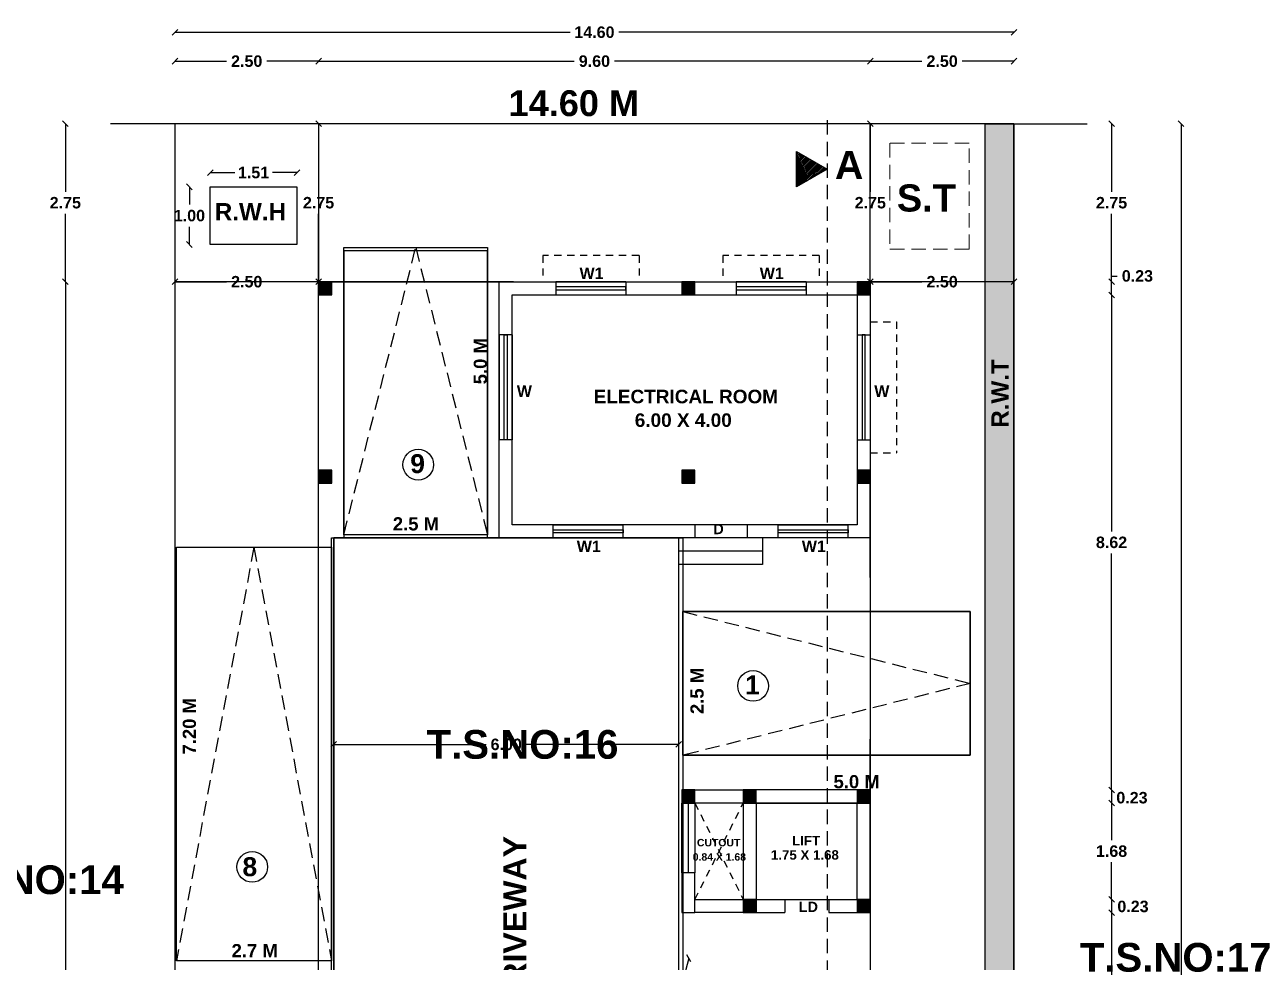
# Model space of a CAD drawing. Header units: metres. Extents: x 7583 to 7845, y 447 to 541.
# Drawn here: x 7623.79 to 7645.27, y 477.89 to 494.21 of the extents above; entities that cross this region are included whole.
import ezdxf

# ---------------------------------------------------------------- set-up
doc = ezdxf.new("R2010")
doc.units = ezdxf.units.M
for name, pattern in [('DASHED', [0.75, 0.5, -0.25]), ('HIDDEN', [0.375, 0.25, -0.125]), ('HIDDEN2', [0.1875, 0.125, -0.0625])]:
    doc.linetypes.add(name, pattern=pattern)
doc.layers.add('BLK_1_COVERED_AREA', color=140, linetype='Continuous', plot=False)
doc.layers.add('PARKING_SLOT', color=30, linetype='Continuous', plot=False)
for name, color, linetype in [('BLK_1_FLR_0_BLT_UP_AREA', 1, 'Continuous'), ('BLK_1_FLR_0_BLT_UP_AREA_DEDUCT', 1, 'Continuous'), ('BLK_1_LVL_0_REAR_SETBACK', 11, 'Continuous'), ('BLK_1_LVL_0_SIDE_SETBACK1', 171, 'Continuous'), ('BLK_1_LVL_0_SIDE_SETBACK2', 102, 'Continuous'), ('DRIVE_WAY', 254, 'Continuous'), ('ELECTRICAL_ROOM', 7, 'Continuous'), ('PER_AISLE_WIDTH', 5, 'Continuous'), ('PLOT_BOUNDARY', 70, 'Continuous'), ('RWH', 130, 'Continuous')]:
    doc.layers.add(name, color=color, linetype=linetype)
for name, color, linetype, lineweight in [('BLK_1_FLR_0_STILT_PARKING', 7, 'Continuous', 0), ('BLK_1_LVL_0_BLDG_FOOT_PRINT', 1, 'Continuous', 5), ('DIST_EXIT', 7, 'Continuous', 0), ('Hatch', 3, 'Continuous', 9)]:
    doc.layers.add(name, color=color, linetype=linetype, lineweight=lineweight)
doc.styles.get("Standard").update_dxf_attribs({"font": 'arialbd.ttf'})
doc.styles.add('style1', font='arialbd.ttf')
doc.styles.add('style4', font='arialbd.ttf', dxfattribs={"height": 3.81})
doc.dimstyles.get("Standard").update_dxf_attribs({"dimtxt": 0.2, "dimasz": 0.1, "dimexe": 0.18, "dimexo": 0.0625, "dimgap": 0.09, "dimtad": 0, "dimtih": 1, "dimtoh": 1, "dimzin": 0, "dimdsep": 46, "dimtxsty": 'Standard', "dimblk": 'OBLIQUE', "dimcen": 0.09, "dimse1": 1, "dimse2": 1, "dimadec": 0, "dimazin": 0, "dimtfac": 1, "dimtofl": 0, "dimtmove": 0, "dimatfit": 3, "dimfxl": 0, "dimtolj": 1, "dimtzin": 0, "dimarcsym": 0})

# ---------------------------------------------------------------- blocks, each defined once
blk = doc.blocks.new('Column 9 x 9')
at = {"layer": 'Hatch'}
h = blk.add_hatch(dxfattribs=at)
h.set_pattern_fill('ANSI31', color=256, scale=0.1, style=0)
h.paths.add_polyline_path([(9, 0), (0, 0), (0, -9), (9, -9)])
blk.add_lwpolyline([(0, -9), (0, 0), (9, 0), (9, -9)], close=True)
blk = doc.blocks.new('_Oblique')
at = {"color": 0, "linetype": 'ByBlock', "lineweight": -2}
blk.add_line((-0.5, -0.5), (0.5, 0.5), dxfattribs=at)
blk = doc.blocks.new('*D426')
at = {"color": 0, "lineweight": -2}
blk.add_line((7642.703, 480.889), (7642.703, 480.66), dxfattribs=at)
at = {"layer": 'Defpoints', "color": 0}
for p in [(7637.398, 480.889), (7637.399, 480.66), (7642.703, 480.66)]:
    blk.add_point(p, dxfattribs=at)
at = {"color": 0, "lineweight": -2, "xscale": 0.1, "yscale": 0.1, "zscale": 0.1}
for p, rotation in [((7642.703, 480.889), 90), ((7642.703, 480.66), 270)]:
    blk.add_blockref('_Oblique', p, dxfattribs=dict(at, rotation=rotation))
at = {"color": 0, "insert": (7643.058, 480.752), "char_height": 0.2, "attachment_point": 5}
blk.add_mtext('\\A1;0.23', dxfattribs=at)
blk = doc.blocks.new('*D427')
at = {"color": 0, "lineweight": -2}
for p, q in [((7642.703, 480.66), (7642.703, 480.014)), ((7642.703, 478.983), (7642.703, 479.629))]:
    blk.add_line(p, q, dxfattribs=at)
at = {"layer": 'Defpoints', "color": 0}
for p in [(7638.004, 480.66), (7638.004, 478.983), (7642.703, 478.983)]:
    blk.add_point(p, dxfattribs=at)
at = {"color": 0, "lineweight": -2, "xscale": 0.1, "yscale": 0.1, "zscale": 0.1}
for p, rotation in [((7642.703, 480.66), 90), ((7642.703, 478.983), 270)]:
    blk.add_blockref('_Oblique', p, dxfattribs=dict(at, rotation=rotation))
at = {"color": 0, "insert": (7642.703, 479.822), "char_height": 0.2, "attachment_point": 5}
blk.add_mtext('\\A1;1.68', dxfattribs=at)
blk = doc.blocks.new('*D428')
at = {"color": 0, "lineweight": -2}
blk.add_line((7642.703, 478.983), (7642.703, 478.754), dxfattribs=at)
at = {"layer": 'Defpoints', "color": 0}
for p in [(7637.854, 478.983), (7637.854, 478.754), (7642.703, 478.754)]:
    blk.add_point(p, dxfattribs=at)
at = {"color": 0, "lineweight": -2, "xscale": 0.1, "yscale": 0.1, "zscale": 0.1}
for p, rotation in [((7642.703, 478.983), 90), ((7642.703, 478.754), 270)]:
    blk.add_blockref('_Oblique', p, dxfattribs=dict(at, rotation=rotation))
at = {"color": 0, "insert": (7643.076, 478.859), "char_height": 0.2, "attachment_point": 5}
blk.add_mtext('\\A1;0.23', dxfattribs=at)
blk = doc.blocks.new('*D429')
at = {"color": 0, "lineweight": -2}
for p, q in [((7642.703, 478.754), (7642.703, 476.602)), ((7642.703, 474.065), (7642.703, 476.217))]:
    blk.add_line(p, q, dxfattribs=at)
at = {"layer": 'Defpoints', "color": 0}
for p in [(7637.926, 478.754), (7637.749, 474.065), (7642.703, 474.065)]:
    blk.add_point(p, dxfattribs=at)
at = {"color": 0, "lineweight": -2, "xscale": 0.1, "yscale": 0.1, "zscale": 0.1}
for p, rotation in [((7642.703, 478.754), 90), ((7642.703, 474.065), 270)]:
    blk.add_blockref('_Oblique', p, dxfattribs=dict(at, rotation=rotation))
at = {"color": 0, "insert": (7642.703, 476.409), "char_height": 0.2, "attachment_point": 5}
blk.add_mtext('\\A1;4.69', dxfattribs=at)
blk = doc.blocks.new('*D431')
at = {"color": 0, "lineweight": -2}
for p, q in [((7642.703, 489.505), (7642.703, 485.389)), ((7642.703, 480.889), (7642.703, 485.005))]:
    blk.add_line(p, q, dxfattribs=at)
at = {"layer": 'Defpoints', "color": 0}
for p in [(7638.505, 489.505), (7642.703, 489.505), (7638.505, 480.889)]:
    blk.add_point(p, dxfattribs=at)
at = {"color": 0, "lineweight": -2, "xscale": 0.1, "yscale": 0.1, "zscale": 0.1}
for p, rotation in [((7642.703, 489.505), 90), ((7642.703, 480.889), 270)]:
    blk.add_blockref('_Oblique', p, dxfattribs=dict(at, rotation=rotation))
at = {"color": 0, "insert": (7642.703, 485.197), "char_height": 0.2, "attachment_point": 5}
blk.add_mtext('\\A1;8.62', dxfattribs=at)
blk = doc.blocks.new('*D336')
at = {"color": 0, "lineweight": -2}
for p, q in [((7642.703, 489.734), (7642.703, 489.834)), ((7642.703, 489.834), (7642.803, 489.834)), ((7642.703, 489.505), (7642.703, 489.734))]:
    blk.add_line(p, q, dxfattribs=at)
at = {"layer": 'Defpoints', "color": 0}
for p in [(7638.505, 489.734), (7642.703, 489.734), (7638.505, 489.505)]:
    blk.add_point(p, dxfattribs=at)
at = {"color": 0, "lineweight": -2, "xscale": 0.1, "yscale": 0.1, "zscale": 0.1}
for p, rotation in [((7642.703, 489.734), 90), ((7642.703, 489.505), 270)]:
    blk.add_blockref('_Oblique', p, dxfattribs=dict(at, rotation=rotation))
at = {"color": 0, "insert": (7643.153, 489.834), "char_height": 0.2, "attachment_point": 5}
blk.add_mtext('\\A1;0.23', dxfattribs=at)
blk = doc.blocks.new('*D337')
at = {"color": 0, "lineweight": -2}
for p, q in [((7642.703, 492.484), (7642.703, 491.301)), ((7642.703, 489.734), (7642.703, 490.917))]:
    blk.add_line(p, q, dxfattribs=at)
at = {"layer": 'Defpoints', "color": 0}
for p in [(7638.505, 492.484), (7642.703, 492.484), (7638.505, 489.734)]:
    blk.add_point(p, dxfattribs=at)
at = {"color": 0, "lineweight": -2, "xscale": 0.1, "yscale": 0.1, "zscale": 0.1}
for p, rotation in [((7642.703, 492.484), 90), ((7642.703, 489.734), 270)]:
    blk.add_blockref('_Oblique', p, dxfattribs=dict(at, rotation=rotation))
at = {"color": 0, "insert": (7642.703, 491.109), "char_height": 0.2, "attachment_point": 5}
blk.add_mtext('\\A1;2.75', dxfattribs=at)
blk = doc.blocks.new('*D338')
at = {"color": 0, "lineweight": -2}
for p, q in [((7638.505, 493.573), (7639.403, 493.573)), ((7641.005, 493.573), (7640.106, 493.573))]:
    blk.add_line(p, q, dxfattribs=at)
at = {"layer": 'Defpoints', "color": 0}
for p in [(7638.505, 493.573), (7638.505, 492.484), (7641.005, 492.484)]:
    blk.add_point(p, dxfattribs=at)
at = {"color": 0, "lineweight": -2, "xscale": 0.1, "yscale": 0.1, "zscale": 0.1, "rotation": 180}
blk.add_blockref('_Oblique', (7638.505, 493.573), dxfattribs=at)
at = {"color": 0, "lineweight": -2, "xscale": 0.1, "yscale": 0.1, "zscale": 0.1}
blk.add_blockref('_Oblique', (7641.005, 493.573), dxfattribs=at)
at = {"color": 0, "insert": (7639.755, 493.573), "char_height": 0.2, "attachment_point": 5}
blk.add_mtext('\\A1;2.50', dxfattribs=at)
blk = doc.blocks.new('*D432')
at = {"color": 0, "lineweight": -2}
for p, q in [((7628.905, 493.573), (7633.354, 493.573)), ((7638.505, 493.573), (7634.056, 493.573))]:
    blk.add_line(p, q, dxfattribs=at)
at = {"layer": 'Defpoints', "color": 0}
for p in [(7628.905, 493.573), (7628.905, 489.62), (7638.505, 489.734)]:
    blk.add_point(p, dxfattribs=at)
at = {"color": 0, "lineweight": -2, "xscale": 0.1, "yscale": 0.1, "zscale": 0.1, "rotation": 180}
blk.add_blockref('_Oblique', (7628.905, 493.573), dxfattribs=at)
at = {"color": 0, "lineweight": -2, "xscale": 0.1, "yscale": 0.1, "zscale": 0.1}
blk.add_blockref('_Oblique', (7638.505, 493.573), dxfattribs=at)
at = {"color": 0, "insert": (7633.705, 493.573), "char_height": 0.2, "attachment_point": 5}
blk.add_mtext('\\A1;9.60', dxfattribs=at)
blk = doc.blocks.new('*D339')
at = {"color": 0, "lineweight": -2}
for p, q in [((7626.405, 493.573), (7627.303, 493.573)), ((7628.905, 493.573), (7628.006, 493.573))]:
    blk.add_line(p, q, dxfattribs=at)
at = {"layer": 'Defpoints', "color": 0}
for p in [(7626.405, 493.573), (7626.405, 489.734), (7628.905, 489.734)]:
    blk.add_point(p, dxfattribs=at)
at = {"color": 0, "lineweight": -2, "xscale": 0.1, "yscale": 0.1, "zscale": 0.1, "rotation": 180}
blk.add_blockref('_Oblique', (7626.405, 493.573), dxfattribs=at)
at = {"color": 0, "lineweight": -2, "xscale": 0.1, "yscale": 0.1, "zscale": 0.1}
blk.add_blockref('_Oblique', (7628.905, 493.573), dxfattribs=at)
at = {"color": 0, "insert": (7627.655, 493.573), "char_height": 0.2, "attachment_point": 5}
blk.add_mtext('\\A1;2.50', dxfattribs=at)
blk = doc.blocks.new('*D433')
at = {"color": 0, "lineweight": -2}
for p, q in [((7624.499, 492.484), (7624.499, 491.301)), ((7624.499, 489.734), (7624.499, 490.917))]:
    blk.add_line(p, q, dxfattribs=at)
at = {"layer": 'Defpoints', "color": 0}
for p in [(7624.499, 492.484), (7628.905, 492.484), (7628.905, 489.734)]:
    blk.add_point(p, dxfattribs=at)
at = {"color": 0, "lineweight": -2, "xscale": 0.1, "yscale": 0.1, "zscale": 0.1}
for p, rotation in [((7624.499, 492.484), 90), ((7624.499, 489.734), 270)]:
    blk.add_blockref('_Oblique', p, dxfattribs=dict(at, rotation=rotation))
at = {"color": 0, "insert": (7624.499, 491.109), "char_height": 0.2, "attachment_point": 5}
blk.add_mtext('\\A1;2.75', dxfattribs=at)
blk = doc.blocks.new('*D340')
at = {"color": 0, "lineweight": -2}
for p, q in [((7624.499, 489.734), (7624.499, 477.572)), ((7624.499, 465.029), (7624.499, 477.191))]:
    blk.add_line(p, q, dxfattribs=at)
at = {"layer": 'Defpoints', "color": 0}
for p in [(7628.905, 489.734), (7624.499, 465.029), (7628.905, 465.029)]:
    blk.add_point(p, dxfattribs=at)
at = {"color": 0, "lineweight": -2, "xscale": 0.1, "yscale": 0.1, "zscale": 0.1}
for p, rotation in [((7624.499, 489.734), 90), ((7624.499, 465.029), 270)]:
    blk.add_blockref('_Oblique', p, dxfattribs=dict(at, rotation=rotation))
at = {"color": 0, "insert": (7624.499, 477.382), "char_height": 0.2, "attachment_point": 5}
blk.add_mtext('\\A1;24.71', dxfattribs=at)
blk = doc.blocks.new('*D342')
at = {"color": 0, "lineweight": -2}
for p, q in [((7628.905, 492.484), (7628.905, 491.301)), ((7628.905, 489.734), (7628.905, 490.917))]:
    blk.add_line(p, q, dxfattribs=at)
at = {"layer": 'Defpoints', "color": 0}
for p in [(7628.905, 492.484), (7628.905, 492.484), (7628.905, 489.734)]:
    blk.add_point(p, dxfattribs=at)
at = {"color": 0, "lineweight": -2, "xscale": 0.1, "yscale": 0.1, "zscale": 0.1}
for p, rotation in [((7628.905, 492.484), 90), ((7628.905, 489.734), 270)]:
    blk.add_blockref('_Oblique', p, dxfattribs=dict(at, rotation=rotation))
at = {"color": 0, "insert": (7628.905, 491.109), "char_height": 0.2, "attachment_point": 5}
blk.add_mtext('\\A1;2.75', dxfattribs=at)
blk = doc.blocks.new('*D343')
at = {"color": 0, "lineweight": -2}
for p, q in [((7638.505, 492.484), (7638.505, 491.301)), ((7638.505, 489.734), (7638.505, 490.917))]:
    blk.add_line(p, q, dxfattribs=at)
at = {"layer": 'Defpoints', "color": 0}
for p in [(7638.505, 492.484), (7638.505, 492.484), (7638.505, 489.734)]:
    blk.add_point(p, dxfattribs=at)
at = {"color": 0, "lineweight": -2, "xscale": 0.1, "yscale": 0.1, "zscale": 0.1}
for p, rotation in [((7638.505, 492.484), 90), ((7638.505, 489.734), 270)]:
    blk.add_blockref('_Oblique', p, dxfattribs=dict(at, rotation=rotation))
at = {"color": 0, "insert": (7638.505, 491.109), "char_height": 0.2, "attachment_point": 5}
blk.add_mtext('\\A1;2.75', dxfattribs=at)
blk = doc.blocks.new('*D344')
at = {"color": 0, "lineweight": -2}
for p, q in [((7626.405, 489.734), (7627.303, 489.734)), ((7628.905, 489.734), (7628.006, 489.734))]:
    blk.add_line(p, q, dxfattribs=at)
at = {"layer": 'Defpoints', "color": 0}
for p in [(7626.405, 489.734), (7626.405, 489.734), (7628.905, 489.734)]:
    blk.add_point(p, dxfattribs=at)
at = {"color": 0, "lineweight": -2, "xscale": 0.1, "yscale": 0.1, "zscale": 0.1, "rotation": 180}
blk.add_blockref('_Oblique', (7626.405, 489.734), dxfattribs=at)
at = {"color": 0, "lineweight": -2, "xscale": 0.1, "yscale": 0.1, "zscale": 0.1}
blk.add_blockref('_Oblique', (7628.905, 489.734), dxfattribs=at)
at = {"color": 0, "insert": (7627.655, 489.734), "char_height": 0.2, "attachment_point": 5}
blk.add_mtext('\\A1;2.50', dxfattribs=at)
blk = doc.blocks.new('*D345')
at = {"color": 0, "lineweight": -2}
for p, q in [((7638.505, 489.734), (7639.403, 489.734)), ((7641.005, 489.734), (7640.106, 489.734))]:
    blk.add_line(p, q, dxfattribs=at)
at = {"layer": 'Defpoints', "color": 0}
for p in [(7638.505, 489.734), (7641.005, 489.734), (7641.005, 489.734)]:
    blk.add_point(p, dxfattribs=at)
at = {"color": 0, "lineweight": -2, "xscale": 0.1, "yscale": 0.1, "zscale": 0.1, "rotation": 180}
blk.add_blockref('_Oblique', (7638.505, 489.734), dxfattribs=at)
at = {"color": 0, "lineweight": -2, "xscale": 0.1, "yscale": 0.1, "zscale": 0.1}
blk.add_blockref('_Oblique', (7641.005, 489.734), dxfattribs=at)
at = {"color": 0, "insert": (7639.755, 489.734), "char_height": 0.2, "attachment_point": 5}
blk.add_mtext('\\A1;2.50', dxfattribs=at)
blk = doc.blocks.new('*D349')
at = {"color": 0, "lineweight": -2}
for p, q in [((7643.912, 492.484), (7643.912, 477.429)), ((7643.912, 461.984), (7643.912, 477.044))]:
    blk.add_line(p, q, dxfattribs=at)
at = {"layer": 'Defpoints', "color": 0}
for p in [(7641.005, 492.484), (7643.912, 492.484), (7641.005, 461.984)]:
    blk.add_point(p, dxfattribs=at)
at = {"color": 0, "lineweight": -2, "xscale": 0.1, "yscale": 0.1, "zscale": 0.1}
for p, rotation in [((7643.912, 492.484), 90), ((7643.912, 461.984), 270)]:
    blk.add_blockref('_Oblique', p, dxfattribs=dict(at, rotation=rotation))
at = {"color": 0, "insert": (7643.912, 477.237), "char_height": 0.2, "attachment_point": 5}
blk.add_mtext('\\A1;30.50', dxfattribs=at)
blk = doc.blocks.new('*D350')
at = {"color": 0, "lineweight": -2}
for p, q in [((7623.315, 492.484), (7623.315, 477.424)), ((7623.315, 461.984), (7623.315, 477.04))]:
    blk.add_line(p, q, dxfattribs=at)
at = {"layer": 'Defpoints', "color": 0}
for p in [(7626.405, 492.484), (7623.315, 461.984), (7626.405, 461.984)]:
    blk.add_point(p, dxfattribs=at)
at = {"color": 0, "lineweight": -2, "xscale": 0.1, "yscale": 0.1, "zscale": 0.1}
for p, rotation in [((7623.315, 492.484), 90), ((7623.315, 461.984), 270)]:
    blk.add_blockref('_Oblique', p, dxfattribs=dict(at, rotation=rotation))
at = {"color": 0, "insert": (7623.315, 477.232), "char_height": 0.2, "attachment_point": 5}
blk.add_mtext('\\A1;30.50', dxfattribs=at)
blk = doc.blocks.new('*D351')
at = {"color": 0, "lineweight": -2}
for p, q in [((7626.405, 494.077), (7633.283, 494.077)), ((7641.005, 494.077), (7634.127, 494.077))]:
    blk.add_line(p, q, dxfattribs=at)
at = {"layer": 'Defpoints', "color": 0}
for p in [(7641.005, 494.077), (7626.405, 492.484), (7641.005, 492.484)]:
    blk.add_point(p, dxfattribs=at)
at = {"color": 0, "lineweight": -2, "xscale": 0.1, "yscale": 0.1, "zscale": 0.1, "rotation": 180}
blk.add_blockref('_Oblique', (7626.405, 494.077), dxfattribs=at)
at = {"color": 0, "lineweight": -2, "xscale": 0.1, "yscale": 0.1, "zscale": 0.1}
blk.add_blockref('_Oblique', (7641.005, 494.077), dxfattribs=at)
at = {"color": 0, "insert": (7633.705, 494.077), "char_height": 0.2, "attachment_point": 5}
blk.add_mtext('\\A1;14.60', dxfattribs=at)
blk = doc.blocks.new('A$C3D876712')
at = {"linetype": 'HIDDEN'}
for p, q in [((0, 2.5), (5, 1.25)), ((5, 1.25), (0, 0))]:
    blk.add_line(p, q, dxfattribs=at)
blk.add_lwpolyline([(5, 2.5), (5, 0), (0, 0), (0, 2.5)], close=True)
blk = doc.blocks.new('*D352')
at = {"color": 0, "lineweight": -2}
for p, q in [((7626.658, 491.386), (7626.658, 491.076)), ((7626.658, 490.382), (7626.658, 490.692))]:
    blk.add_line(p, q, dxfattribs=at)
at = {"layer": 'Defpoints', "color": 0}
for p in [(7627.021, 491.386), (7626.658, 490.382), (7627.021, 490.382)]:
    blk.add_point(p, dxfattribs=at)
at = {"color": 0, "lineweight": -2, "xscale": 0.1, "yscale": 0.1, "zscale": 0.1}
for p, rotation in [((7626.658, 491.386), 90), ((7626.658, 490.382), 270)]:
    blk.add_blockref('_Oblique', p, dxfattribs=dict(at, rotation=rotation))
at = {"color": 0, "insert": (7626.658, 490.884), "char_height": 0.2, "attachment_point": 5}
blk.add_mtext('\\A1;1.00', dxfattribs=at)
blk = doc.blocks.new('*D353')
at = {"color": 0, "lineweight": -2}
for p, q in [((7627.021, 491.634), (7627.446, 491.634)), ((7628.528, 491.634), (7628.102, 491.634))]:
    blk.add_line(p, q, dxfattribs=at)
at = {"layer": 'Defpoints', "color": 0}
for p in [(7628.528, 491.634), (7627.021, 491.386), (7628.528, 491.386)]:
    blk.add_point(p, dxfattribs=at)
at = {"color": 0, "lineweight": -2, "xscale": 0.1, "yscale": 0.1, "zscale": 0.1, "rotation": 180}
blk.add_blockref('_Oblique', (7627.021, 491.634), dxfattribs=at)
at = {"color": 0, "lineweight": -2, "xscale": 0.1, "yscale": 0.1, "zscale": 0.1}
blk.add_blockref('_Oblique', (7628.528, 491.634), dxfattribs=at)
at = {"color": 0, "insert": (7627.774, 491.634), "char_height": 0.2, "attachment_point": 5}
blk.add_mtext('\\A1;1.51', dxfattribs=at)
blk = doc.blocks.new('*D453')
at = {"layer": 'Defpoints', "color": 0}
for p in [(7635.71, 477.862), (7631.216, 462.079), (7631.581, 461.984)]:
    blk.add_point(p, dxfattribs=at)
at = {"layer": 'DIST_EXIT', "color": 0, "lineweight": -2}
for p, q in [((7635.346, 477.957), (7633.331, 470.21)), ((7631.216, 462.079), (7633.231, 469.826))]:
    blk.add_line(p, q, dxfattribs=at)
at = {"layer": 'DIST_EXIT', "color": 0, "lineweight": -2, "xscale": 0.1, "yscale": 0.1, "zscale": 0.1}
for p, rotation in [((7635.346, 477.957), 75.4209063367539), ((7631.216, 462.079), 255.4209063367539)]:
    blk.add_blockref('_Oblique', p, dxfattribs=dict(at, rotation=rotation))
at = {"layer": 'DIST_EXIT', "color": 0, "insert": (7633.281, 470.018), "char_height": 0.2, "attachment_point": 5}
blk.add_mtext('\\A1;16.41', dxfattribs=at)
blk = doc.blocks.new('*D455')
at = {"layer": 'Defpoints', "color": 0}
for p in [(7629.17, 481.783), (7635.17, 481.783), (7635.17, 481.68)]:
    blk.add_point(p, dxfattribs=at)
at = {"layer": 'DRIVE_WAY', "color": 0, "lineweight": -2}
for p, q in [((7629.17, 481.68), (7631.821, 481.68)), ((7635.17, 481.68), (7632.52, 481.68))]:
    blk.add_line(p, q, dxfattribs=at)
at = {"layer": 'DRIVE_WAY', "color": 0, "lineweight": -2, "xscale": 0.1, "yscale": 0.1, "zscale": 0.1, "rotation": 180}
blk.add_blockref('_Oblique', (7629.17, 481.68), dxfattribs=at)
at = {"layer": 'DRIVE_WAY', "color": 0, "lineweight": -2, "xscale": 0.1, "yscale": 0.1, "zscale": 0.1}
blk.add_blockref('_Oblique', (7635.17, 481.68), dxfattribs=at)
at = {"layer": 'DRIVE_WAY', "color": 0, "insert": (7632.17, 481.68), "char_height": 0.2, "attachment_point": 5}
blk.add_mtext('\\A1;6.00', dxfattribs=at)

msp = doc.modelspace()

# ---------------------------------------------------------------- hatches: boundary and pattern name
h = msp.add_hatch()
h.set_pattern_fill('GRAVEL', color=8, scale=0.05)
h.set_pattern_definition([(228.0127875, (17.94342, -4.205185), (-10.1600000008, -11.4299999993), [0.17086072, -16.91524182]), (184.969741, (17.82912, -4.332185), (15.23999999397, 1.27000007235), [0.29320236, -29.02702445]), (132.5104471, (17.53702, -4.357585), (12.7000000054, -13.9699999951), [0.20674076, -20.4673614]), (267.273689, (17.04172, -4.675085), (1.27000000266, 25.39999999987), [0.26700226, -26.43321871]), (292.8336542, (17.02902, -4.941785), (-6.35000000053, 15.2399999998), [0.26181685, -25.91990387]), (357.273689, (17.13062, -5.183085), (-25.39999999987, 1.27000000266), [0.26700226, -26.43321871]), (37.6942405, (17.39732, -5.195785), (-16.50999999927, -12.70000000095), [0.35309683, -34.95655766]), (72.2553284, (17.67672, -4.979885), (8.8900000024, 27.93999999924), [0.33335976, -33.0026283]), (121.4295656, (17.77832, -4.662385), (-10.16000000144, 16.5099999991), [0.2679065, -26.52277285]), (175.2363583, (17.63862, -4.43379), (13.9699999998, -1.2700000022), [0.30585664, -14.98696847]), (222.3974378, (17.33382, -4.408385), (-15.23999999951, -13.97000000053), [0.39553896, -39.15838626]), (138.8140748, (18.29902, -4.68779), (-8.8899999995, 7.6200000006), [0.13500227, -13.36528291]), (171.4692344, (18.19742, -4.598885), (16.51000000044, -2.5399999971), [0.256841, -25.4273195]), (225, (17.9434, -4.5608), (-2e-16, -1.27), [0.17960467, -1.61644655]), (203.1985905, (17.85452, -4.40839), (6.35, 2.5399999996), [0.09672066, -9.57531118]), (291.8014095, (17.76562, -4.44649), (-1.27, 3.81), [0.1367828, -6.7023765]), (30.9637565, (17.81642, -4.57349), (3.81, 2.54), [0.22215983, -7.18314908]), (161.565051, (18.0069, -4.4592), (2.54, -1.27), [0.16064357, -3.85544906]), (16.3895403, (17.02902, -4.446485), (12.7, 3.81), [0.225044, -22.27941334]), (70.346176, (17.24492, -4.382985), (-5.0800000005, -13.9699999998), [0.18879947, -18.69110784]), (293.1985905, (18.00692, -4.20519), (-2.5399999996, 6.35), [0.19344005, -9.4785918]), (343.6104597, (18.08312, -4.382985), (-12.70000000027, 3.8099999991), [0.225044, -22.27941334]), (339.4439548, (17.02902, -5.23389), (-6.35, 2.54), [0.2170176, -10.63386716]), (294.7751406, (17.23222, -5.310085), (-6.3500000076, 13.9699999966), [0.18183606, -18.0017967]), (66.8014095, (18.01962, -5.47519), (2.5399999996, 6.35), [0.19344005, -9.4785918]), (17.3540246, (18.09582, -5.297385), (-16.5099999997, -5.0800000011), [0.21289137, -21.076188]), (69.4439548, (17.39732, -5.47519), (-2.54, -6.35), [0.1085088, -10.74237596]), (101.3099325, (17.94342, -5.47519), (-1.27, 5.08), [0.0647573, -6.41099748]), (165.9637565, (17.93072, -5.4117), (3.81, -1.27), [0.26181685, -4.9745273]), (186.009006, (17.67672, -5.348185), (12.69999999993, 1.27000000066), [0.2426335, -24.02068243]), (303.6900675, (17.81642, -4.6878), (-1.27, 2.54), [0.18316194, -4.39588818]), (353.1572266, (17.91802, -4.840185), (21.59000000013, -2.53999999887), [0.31977838, -31.65800453]), (60.9453959, (18.23552, -4.87829), (-5.0800000001, -8.89), [0.13075412, -12.94469616]), (90, (18.299, -4.764), (-1.27, 1.27), [0.0762, -1.1938]), (120.2564372, (17.65132, -5.310085), (5.0799999994, -8.8900000004), [0.17643348, -17.46697039]), (48.0127875, (17.56242, -5.157685), (10.1600000008, 11.4299999993), [0.34172144, -16.7443811]), (0, (17.791, -4.9037), (1.27, 1.27), [0.3302, -0.9398]), (325.3048465, (18.12122, -4.903685), (12.7000000048, -8.8899999931), [0.20080478, -19.87965836]), (254.054604, (18.28632, -5.01799), (-1.27, -5.08), [0.18491454, -9.06082502]), (207.6459754, (18.23552, -5.195785), (-24.1300000009, -12.6999999983), [0.30107255, -29.80623221]), (175.42607874, (17.96882, -5.335485), (-16.51, 1.27), [0.31851473, -31.53292323])])
h.paths.add_polyline_path([(7640.505, 461.984), (7641.005, 461.984), (7641.005, 492.484), (7640.505, 492.484)])
h.paths.add_polyline_path([(7640.99, 474.666), (7640.99, 476.009), (7640.538, 476.009), (7640.538, 474.666)], flags=24)
h.paths.add_polyline_path([(7640.99, 464.105), (7640.99, 465.448), (7640.538, 465.448), (7640.538, 464.105)], flags=24)
h.paths.add_polyline_path([(7640.99, 487.118), (7640.99, 488.461), (7640.538, 488.461), (7640.538, 487.118)], flags=24)
h = msp.add_hatch()
h.set_pattern_fill('ANSI31', color=256, scale=0.163994, style=0)
h.set_pattern_definition([(45, (8225.839382, 339.744415), (-0.0144951518, 0.0144951518), [])])
h.paths.add_polyline_path([(7637.224, 492.002), (7637.757, 491.695), (7637.224, 491.387)])
at = {"layer": 'Hatch'}
msp.add_hatch(color=256, dxfattribs=at).paths.add_polyline_path([(7636.522, 480.66), (7636.294, 480.66), (7636.294, 480.889), (7636.522, 480.889)])

# ---------------------------------------------------------------- linework, layer by layer
for p, q in [((7626.405, 492.484), (7625.286, 492.484)), ((7641.005, 492.484), (7626.405, 492.484)), ((7626.405, 492.484), (7626.405, 461.984)), ((7640.505, 461.984), (7640.505, 492.484)), ((7641.005, 492.484), (7642.28, 492.484)), ((7641.005, 461.984), (7641.005, 492.484)), ((7632.296, 489.734), (7628.905, 489.734)), ((7628.905, 489.734), (7638.505, 489.734)), ((7628.905, 465.029), (7628.905, 489.734)), ((7634.251, 489.734), (7633.035, 489.734)), ((7633.035, 489.734), (7633.035, 489.505)), ((7634.124, 489.734), (7635.032, 489.734)), ((7634.251, 489.734), (7634.251, 489.505)), ((7636.065, 489.734), (7638.505, 489.734)), ((7637.388, 489.733), (7636.171, 489.733)), ((7636.171, 489.733), (7636.171, 489.504)), ((7637.388, 489.733), (7637.388, 489.504)), ((7638.505, 489.734), (7638.505, 465.029)), ((7628.905, 488.285), (7628.905, 489.505)), ((7633.035, 489.505), (7634.251, 489.505)), ((7636.171, 489.504), (7637.388, 489.504)), ((7632.275, 488.809), (7632.046, 488.809)), ((7632.046, 488.809), (7632.046, 486.984)), ((7632.275, 488.809), (7632.275, 486.984)), ((7638.275, 488.809), (7638.504, 488.809)), ((7638.275, 488.809), (7638.275, 486.984)), ((7638.504, 488.809), (7638.504, 486.984)), ((7632.275, 486.984), (7632.046, 486.984)), ((7638.275, 486.984), (7638.504, 486.984)), ((7638.505, 484.587), (7638.505, 486.227)), ((7632.987, 485.503), (7634.204, 485.503)), ((7632.987, 485.274), (7632.987, 485.503)), ((7634.204, 485.274), (7634.204, 485.503)), ((7635.451, 485.504), (7635.451, 485.274)), ((7636.361, 485.504), (7636.361, 485.274)), ((7636.903, 485.504), (7638.119, 485.504)), ((7636.903, 485.275), (7636.903, 485.504)), ((7638.119, 485.275), (7638.119, 485.504)), ((7629.17, 485.274), (7629.17, 461.984)), ((7632.045, 485.274), (7629.17, 485.274)), ((7634.204, 485.274), (7632.987, 485.274)), ((7635.17, 485.274), (7635.17, 461.984)), ((7636.628, 485.274), (7636.628, 484.814)), ((7638.119, 485.275), (7636.903, 485.275)), ((7636.628, 485.044), (7635.17, 485.044)), ((7636.628, 484.814), (7635.17, 484.814)), ((7635.226, 479.444), (7635.226, 480.66)), ((7635.341, 479.444), (7635.341, 480.66)), ((7635.455, 480.66), (7635.455, 479.444)), ((7628.905, 476.57), (7628.905, 480.344)), ((7635.455, 479.444), (7635.226, 479.444)), ((7635.226, 479.444), (7635.226, 478.754)), ((7635.455, 478.754), (7635.455, 479.444)), ((7635.455, 478.983), (7636.294, 478.983)), ((7637.018, 478.983), (7637.018, 478.754)), ((7637.018, 478.983), (7637.781, 478.983)), ((7637.781, 478.983), (7637.781, 478.754)), ((7635.226, 478.754), (7635.455, 478.754)), ((7636.294, 478.754), (7635.455, 478.754))]:
    msp.add_line(p, q)
at = {"linetype": 'HIDDEN'}
for p, q in [((7637.757, 492.545), (7637.757, 462.658)), ((7627.781, 485.113), (7626.431, 477.913)), ((7627.781, 485.113), (7629.131, 477.913))]:
    msp.add_line(p, q, dxfattribs=at)
at = {"linetype": 'HIDDEN2'}
for p, q in [((7632.805, 490.19), (7632.805, 489.734)), ((7634.481, 490.19), (7632.805, 490.19)), ((7634.481, 490.19), (7634.481, 489.734)), ((7635.942, 490.189), (7635.942, 489.733)), ((7637.617, 490.189), (7635.942, 490.189)), ((7637.617, 490.189), (7637.617, 489.733)), ((7638.504, 489.038), (7638.96, 489.038)), ((7638.96, 489.038), (7638.96, 486.755)), ((7638.504, 486.755), (7638.96, 486.755)), ((7635.455, 478.983), (7636.294, 480.66)), ((7635.455, 480.66), (7636.294, 478.983))]:
    msp.add_line(p, q, dxfattribs=at)
for points in [[(7640.505, 492.484), (7641.005, 492.484), (7641.005, 461.984), (7640.505, 461.984)], [(7637.757, 491.695), (7637.224, 491.387), (7637.224, 492.002)], [(7628.528, 491.386), (7628.528, 490.382), (7627.021, 490.382), (7627.021, 491.386)], [(7632.045, 489.734), (7638.505, 489.734), (7638.505, 485.274), (7632.045, 485.274)], [(7634.251, 489.645), (7633.035, 489.645), (7633.035, 489.594), (7634.251, 489.594)], [(7637.388, 489.644), (7636.171, 489.644), (7636.171, 489.593), (7637.388, 489.593)], [(7632.186, 488.809), (7632.186, 486.984), (7632.135, 486.984), (7632.135, 488.809)], [(7638.364, 488.809), (7638.364, 486.984), (7638.415, 486.984), (7638.415, 488.809)], [(7634.204, 485.363), (7632.987, 485.363), (7632.987, 485.414), (7634.204, 485.414)], [(7638.119, 485.364), (7636.903, 485.364), (7636.903, 485.415), (7638.119, 485.415)], [(7626.431, 485.113), (7629.131, 485.113), (7629.131, 477.913), (7626.431, 477.913)], [(7636.294, 480.889), (7636.294, 480.66), (7636.522, 480.66), (7636.522, 480.889)]]:
    msp.add_lwpolyline(points, close=True)
at = {"linetype": 'HIDDEN', "lineweight": 15}
msp.add_lwpolyline([(7638.848, 490.304), (7640.224, 490.304), (7640.224, 492.146), (7638.848, 492.146)], close=True, dxfattribs=at)
for points in [[(7638.505, 489.734), (7638.505, 486.227), (7638.276, 486.227)], [(7635.451, 485.504), (7632.275, 485.504), (7632.275, 489.504), (7638.275, 489.504), (7638.275, 485.504), (7636.361, 485.504)], [(7637.781, 478.754), (7638.505, 478.754), (7638.505, 481.769)], [(7635.226, 480.889), (7636.294, 480.889)], [(7638.276, 480.889), (7636.294, 480.889), (7636.294, 478.754), (7637.018, 478.754)], [(7636.294, 480.66), (7635.226, 480.66)], [(7637.781, 478.983), (7638.276, 478.983), (7638.276, 480.66), (7636.522, 480.66), (7636.522, 478.983), (7637.018, 478.983)], [(7636.522, 480.66), (7638.276, 480.66)]]:
    msp.add_lwpolyline(points)
for centre in [(7630.639, 486.55), (7636.465, 482.698), (7627.751, 479.548)]:
    msp.add_circle(centre, 0.267)
at = {"layer": 'BLK_1_COVERED_AREA'}
msp.add_lwpolyline([(7628.905, 489.734), (7638.505, 489.734), (7638.505, 465.029), (7628.905, 465.029)], close=True, dxfattribs=at)
at = {"layer": 'BLK_1_FLR_0_BLT_UP_AREA', "color": 3}
msp.add_lwpolyline([(7628.905, 489.734), (7638.505, 489.734), (7638.505, 465.029), (7628.905, 465.029)], close=True, dxfattribs=at)
at = {"layer": 'BLK_1_FLR_0_BLT_UP_AREA_DEDUCT', "color": 3}
msp.add_lwpolyline([(7628.905, 489.734), (7638.505, 489.734), (7638.505, 465.029), (7628.905, 465.029)], close=True, dxfattribs=at)
at = {"layer": 'BLK_1_FLR_0_STILT_PARKING'}
msp.add_lwpolyline([(7628.905, 489.734), (7638.505, 489.734), (7638.505, 465.029), (7628.905, 465.029)], close=True, dxfattribs=at)
at = {"layer": 'BLK_1_LVL_0_BLDG_FOOT_PRINT'}
msp.add_lwpolyline([(7628.905, 489.734), (7638.505, 489.734), (7638.505, 465.029), (7628.905, 465.029)], close=True, dxfattribs=at)
at = {"layer": 'BLK_1_LVL_0_REAR_SETBACK', "linetype": 'ByBlock'}
msp.add_lwpolyline([(7638.505, 492.484), (7628.905, 492.484), (7628.905, 489.734), (7638.505, 489.734)], close=True, dxfattribs=at)
at = {"layer": 'BLK_1_LVL_0_SIDE_SETBACK1'}
msp.add_lwpolyline([(7628.905, 489.734), (7626.405, 489.734), (7626.405, 465.029), (7628.905, 465.029)], close=True, dxfattribs=at)
at = {"layer": 'BLK_1_LVL_0_SIDE_SETBACK2', "linetype": 'ByBlock'}
msp.add_lwpolyline([(7641.005, 489.734), (7638.505, 489.734), (7638.505, 465.029), (7641.005, 465.029)], close=True, dxfattribs=at)
at = {"layer": 'DRIVE_WAY', "color": 254}
msp.add_lwpolyline([(7629.17, 485.274), (7635.17, 485.274), (7635.17, 461.984), (7629.17, 461.984)], close=True, dxfattribs=at)
at = {"layer": 'ELECTRICAL_ROOM', "color": 7}
msp.add_lwpolyline([(7632.275, 489.504), (7638.275, 489.504), (7638.275, 485.504), (7632.275, 485.504)], close=True, dxfattribs=at)
at = {"layer": 'PARKING_SLOT', "linetype": 'Continuous'}
for points in [[(7629.345, 485.274), (7631.845, 485.274), (7631.845, 490.274), (7629.345, 490.274)], [(7626.431, 485.113), (7629.131, 485.113), (7629.131, 477.913), (7626.431, 477.913)], [(7635.245, 483.992), (7635.245, 481.492), (7640.245, 481.492), (7640.245, 483.992)]]:
    msp.add_lwpolyline(points, close=True, dxfattribs=at)
at = {"layer": 'PER_AISLE_WIDTH'}
msp.add_lwpolyline([(7629.131, 485.274), (7635.245, 485.274), (7635.245, 461.984), (7629.131, 461.984)], close=True, dxfattribs=at)
at = {"layer": 'PLOT_BOUNDARY'}
msp.add_lwpolyline([(7641.005, 492.484), (7626.405, 492.484), (7626.405, 461.984), (7641.005, 461.984)], close=True, dxfattribs=at)
at = {"layer": 'RWH'}
msp.add_lwpolyline([(7640.505, 492.484), (7641.005, 492.484), (7641.005, 461.984), (7640.505, 461.984)], close=True, dxfattribs=at)

# ---------------------------------------------------------------- block references
at = {"rotation": 90}
msp.add_blockref('A$C3D876712', (7631.845, 485.329), dxfattribs=at)
at = {"xscale": -0.025416666666668, "yscale": 0.025416666666668, "zscale": 0.025416666666668, "rotation": 180}
for p in [(7628.905, 489.505), (7635.226, 489.505), (7638.276, 489.505), (7628.905, 486.227), (7635.226, 486.227), (7638.276, 486.227), (7635.226, 480.66), (7638.276, 480.66), (7636.294, 478.754), (7638.276, 478.754)]:
    msp.add_blockref('Column 9 x 9', p, dxfattribs=at)
msp.add_blockref('A$C3D876712', (7635.245, 481.492))

# ---------------------------------------------------------------- texts
at = {"lineweight": 25, "style": 'style4'}
for s, height, p in [('14.60 M', 0.45, (7632.211, 492.617)), ('2.5 M', 0.23, (7630.197, 485.405)), ('T.S.NO:16', 0.5, (7630.785, 481.431)), ('5.0 M', 0.23, (7637.865, 480.917)), ('T.S.NO:14', 0.5, (7622.179, 479.075)), ('2.7 M', 0.23, (7627.392, 477.976)), ('T.S.NO:17', 0.5, (7642.15, 477.725))]:
    msp.add_text(s, height=height, dxfattribs=at).set_placement(p)
for s, height, p in [('A', 0.492, (7637.889, 491.52)), ('ELECTRICAL ROOM', 0.23627, (7633.691, 487.618)), ('6.00 X 4.00', 0.23627, (7634.407, 487.207)), ('9', 0.33, (7630.5, 486.403)), ('D', 0.179, (7635.775, 485.34)), ('1', 0.33, (7636.327, 482.551)), ('CUTOUT', 0.1296, (7635.489, 479.906)), ('LIFT', 0.1655, (7637.145, 479.923)), ('8', 0.33, (7627.581, 479.387)), ('0.84 X 1.68', 0.12963, (7635.416, 479.657)), ('1.75 X 1.68', 0.16546, (7636.776, 479.674)), ('LD', 0.1795, (7637.261, 478.763))]:
    msp.add_text(s, height=height).set_placement(p)
at = {"linetype": 'HIDDEN', "lineweight": 15, "style": 'style1'}
for s, height, p in [('S.T', 0.4726, (7638.968, 490.956)), ('R.W.H', 0.3013, (7627.1, 490.802))]:
    msp.add_text(s, height=height, dxfattribs=at).set_placement(p)
at = {"linetype": 'DASHED', "lineweight": 25, "ltscale": 0.35, "style": 'style4'}
for s, height, p in [('W1', 0.1994, (7633.446, 489.781)), ('W1', 0.1994, (7636.582, 489.78)), ('W', 0.199, (7632.355, 487.73)), ('W', 0.199, (7638.575, 487.73)), ('W1', 0.1994, (7633.398, 485.027)), ('W1', 0.1994, (7637.314, 485.028))]:
    msp.add_text(s, height=height, dxfattribs=at).set_placement(p)
at = {"lineweight": 25, "style": 'style4'}
for s, height, p in [('5.0 M', 0.23, (7631.835, 487.949)), ('2.5 M', 0.23, (7635.605, 482.209)), ('7.20 M', 0.23, (7626.772, 481.505)), ('6.0 M WIDE DOUBLE DRIVEWAY', 0.4, (7632.521, 471.395))]:
    msp.add_text(s, height=height, rotation=90, dxfattribs=at).set_placement(p)
at = {"linetype": 'HIDDEN', "lineweight": 15, "style": 'style1'}
msp.add_text('R.W.T', height=0.3013, rotation=90, dxfattribs=at).set_placement((7640.914, 487.193))

# ---------------------------------------------------------------- dimensions: what is measured, and where the dimension line sits
for base, p1, p2, picture, middle in [((7641.005, 494.077), (7626.405, 492.484), (7641.005, 492.484), '*D351', (7633.705, 494.077)), ((7626.405, 493.573), (7628.905, 489.734), (7626.405, 489.734), '*D339', (7627.655, 493.573)), ((7628.905, 493.573), (7638.505, 489.734), (7628.905, 489.62), '*D432', (7633.705, 493.573)), ((7638.505, 493.573), (7641.005, 492.484), (7638.505, 492.484), '*D338', (7639.755, 493.573)), ((7626.405, 489.734), (7628.905, 489.734), (7626.405, 489.734), '*D344', (7627.655, 489.734)), ((7641.005, 489.734), (7638.505, 489.734), (7641.005, 489.734), '*D345', (7639.755, 489.734))]:
    dim = msp.add_linear_dim(base=base, p1=p1, p2=p2, dimstyle='Standard', override={"dimfxl": 3, "dimfxlon": 1, "dimarcsym": 2})
    dim.commit()
    dim.dimension.update_dxf_attribs({"geometry": picture, "text_midpoint": middle})
for base, p1, p2, angle, override, picture, middle, dimtype in [((7623.315, 461.984), (7626.405, 492.484), (7626.405, 461.984), 90, {"dimfxl": 3, "dimfxlon": 1, "dimarcsym": 2}, '*D350', (7623.315, 477.232), 160), ((7643.912, 492.484), (7641.005, 461.984), (7641.005, 492.484), 90, {"dimfxl": 3, "dimfxlon": 1, "dimarcsym": 2}, '*D349', (7643.912, 477.237), 160), ((7628.528, 491.634), (7627.021, 491.386), (7628.528, 491.386), 0, {"dimscale": 1}, '*D353', (7627.774, 491.634), 161), ((7642.703, 480.66), (7637.398, 480.889), (7637.399, 480.66), 90, {"dimtmove": 2, "dimfxl": 3, "dimfxlon": 1, "dimarcsym": 2}, '*D426', (7643.058, 480.752), 160), ((7642.703, 478.754), (7637.854, 478.983), (7637.854, 478.754), 90, {"dimtmove": 2, "dimfxl": 3, "dimfxlon": 1, "dimarcsym": 2}, '*D428', (7643.076, 478.859), 160)]:
    dim = msp.add_linear_dim(base=base, p1=p1, p2=p2, angle=angle, dimstyle='Standard', override=override)
    dim.commit()
    dim.dimension.update_dxf_attribs({"geometry": picture, "text_midpoint": middle, "dimtype": dimtype})
for base, p1, p2, picture, middle in [((7624.499, 492.484), (7628.905, 489.734), (7628.905, 492.484), '*D433', (7624.499, 491.109)), ((7628.905, 492.484), (7628.905, 489.734), (7628.905, 492.484), '*D342', (7628.905, 491.109)), ((7638.505, 492.484), (7638.505, 489.734), (7638.505, 492.484), '*D343', (7638.505, 491.109)), ((7642.703, 492.484), (7638.505, 489.734), (7638.505, 492.484), '*D337', (7642.703, 491.109)), ((7642.703, 489.734), (7638.505, 489.505), (7638.505, 489.734), '*D336', (7643.153, 489.834)), ((7624.499131313, 465.029132335), (7628.904936651, 489.734132335), (7628.904936651, 465.029132335), '*D340', (7624.499131313, 477.381632335)), ((7642.703, 489.505), (7638.505, 480.889), (7638.505, 489.505), '*D431', (7642.703, 485.197)), ((7642.703, 478.983), (7638.004, 480.66), (7638.004, 478.983), '*D427', (7642.703, 479.822)), ((7642.703, 474.065), (7637.926, 478.754), (7637.749, 474.065), '*D429', (7642.703, 476.409))]:
    dim = msp.add_linear_dim(base=base, p1=p1, p2=p2, angle=90, dimstyle='Standard', override={"dimfxl": 3, "dimfxlon": 1, "dimarcsym": 2})
    dim.commit()
    dim.dimension.update_dxf_attribs({"geometry": picture, "text_midpoint": middle})
dim = msp.add_aligned_dim(p1=(7627.021, 491.386), p2=(7627.021, 490.382), distance=-0.363, dimstyle='Standard', override={"dimscale": 1})
dim.commit()
dim.dimension.update_dxf_attribs({"geometry": '*D352', "text_midpoint": (7626.658, 490.884)})
at = {"layer": 'DIST_EXIT'}
dim = msp.add_aligned_dim(p1=(7635.71, 477.862), p2=(7631.581, 461.984), distance=-0.377, dimstyle='Standard', dxfattribs=at)
dim.commit()
dim.dimension.update_dxf_attribs({"geometry": '*D453', "text_midpoint": (7633.281, 470.018)})
at = {"layer": 'DRIVE_WAY', "color": 254}
dim = msp.add_linear_dim(base=(7635.17, 481.68), p1=(7629.17, 481.783), p2=(7635.17, 481.783), dimstyle='Standard', override={"dimfxl": 2.5, "dimfxlon": 1}, dxfattribs=at)
dim.commit()
dim.dimension.update_dxf_attribs({"geometry": '*D455', "text_midpoint": (7632.17, 481.68)})

doc.saveas('drawing.dxf')
